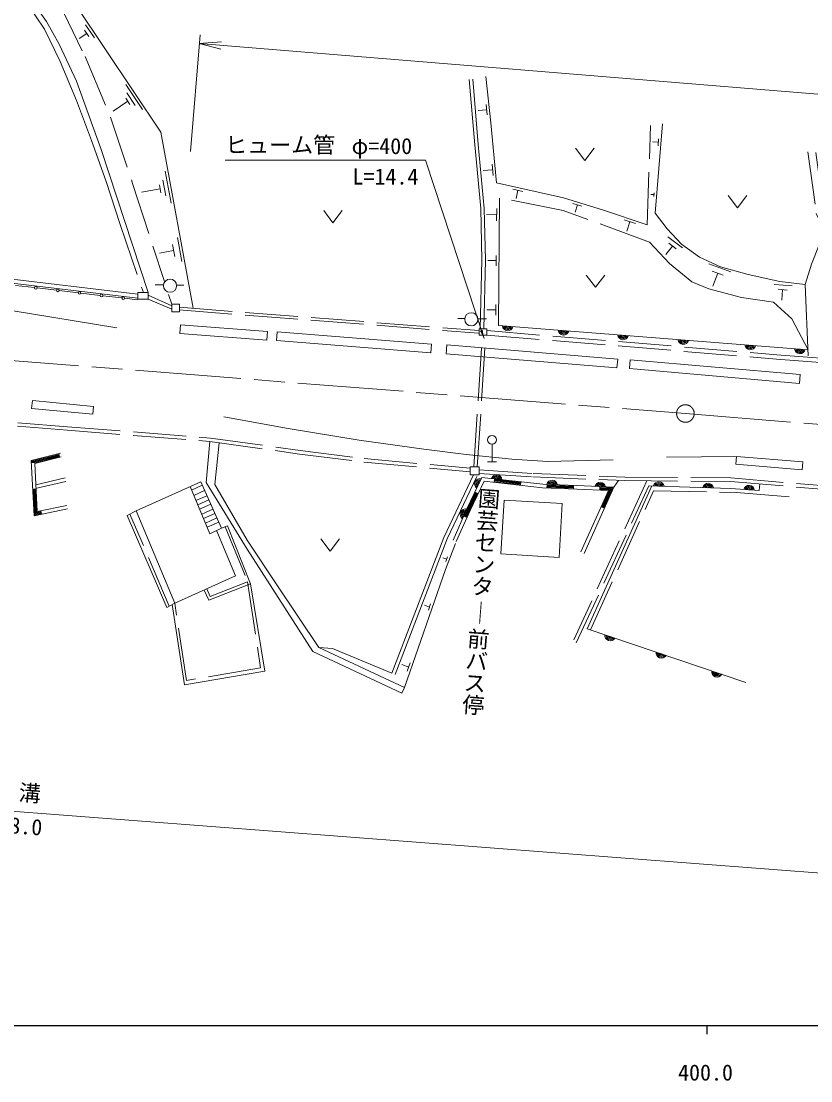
# Model space of a CAD drawing. Units: millimetres, scale not verified. Extents: x 40000 to 680000, y 20000 to 380000.
# Drawn here: x 390082 to 479809, y 198715 to 319176 of the extents above; entities that cross this region are included whole.
import ezdxf
from ezdxf.enums import TextEntityAlignment as Align

# ---------------------------------------------------------------- set-up
doc = ezdxf.new("R2010")
doc.units = ezdxf.units.MM
doc.header["$LTSCALE"] = 1000
doc.linetypes.add('CHAIN', pattern=[18.5, 12, -1.5, 3.5, -1.5])
doc.linetypes.add('DASHED', pattern=[7.5, 6, -1.5])
for name, color, linetype, lineweight in [('M-BGD', 7, 'Continuous', 13), ('M-BMK', 2, 'CHAIN', 13), ('M-STR-HTXT', 7, 'Continuous', 13), ('M-TTL-BAND', 7, 'Continuous', 25), ('S-STR-HTXT', 7, 'Continuous', 13)]:
    doc.layers.add(name, color=color, linetype=linetype, lineweight=lineweight)
doc.styles.add('ＭＳ ゴシック', font='')
doc.styles.get('ＭＳ ゴシック').set_extended_font_data('MS Gothic')

# ---------------------------------------------------------------- blocks, each defined once
blk = doc.blocks.new('filled_arrow')
at = {"color": 0, "linetype": 'Continuous', "lineweight": -2}
blk.add_solid([(7.5, 1.25), (0, 0), (7.5, -1.25)], dxfattribs=at)
blk = doc.blocks.new('open_arrow')
at = {"color": 0, "linetype": 'Continuous', "lineweight": -2}
blk.add_lwpolyline([(7.5, 1.25), (0, 0), (7.5, -1.25)], dxfattribs=at)

msp = doc.modelspace()

# ---------------------------------------------------------------- linework, layer by layer
at = {"layer": 'M-BGD'}
for p, q in [((397284, 318160), (397783, 317419)), ((397404, 318780), (398403, 317298)), ((397533, 317790), (396669, 317207)), ((441614, 305108), (440993, 312547)), ((442013, 305144), (441392, 312580)), ((401957, 311980), (403863, 309118)), ((402076, 311026), (403029, 309596)), ((402194, 310073), (400525, 308961)), ((401956, 310430), (402433, 309715)), ((442924, 309706), (443048, 308512)), ((442986, 309109), (441991, 309006)), ((442296, 297877), (441614, 305108)), ((442696, 297900), (442013, 305144)), ((462478, 305407), (461835, 305459)), ((462509, 305793), (462447, 305022)), ((453085, 304747), (454135, 303347)), ((454135, 303347), (455185, 304747)), ((443596, 302929), (443718, 301652)), ((406451, 302113), (407122, 298481)), ((443657, 302291), (442593, 302188)), ((405879, 300129), (403760, 299738)), ((405795, 300583), (405963, 299675)), ((406165, 301121), (406500, 299305)), ((445965, 300074), (447088, 299827)), ((446526, 299950), (446320, 299014)), ((461996, 299458), (461636, 299487)), ((462014, 299674), (461979, 299241)), ((470425, 299351), (471475, 297951)), ((471475, 297951), (472525, 299351)), ((424459, 297636), (425509, 296236)), ((425509, 296236), (426559, 297636)), ((442434, 291999), (442296, 297877)), ((442834, 291999), (442696, 297900)), ((444121, 297864), (444108, 296494)), ((452778, 298454), (453783, 298147)), ((453281, 298300), (453025, 297463)), ((444114, 297179), (442973, 297189)), ((458615, 296584), (459875, 296158)), ((459245, 296371), (458890, 295321)), ((407839, 294599), (408347, 291846)), ((463561, 294677), (465241, 293395)), ((463660, 293937), (464501, 293295)), ((407405, 293096), (405799, 292799)), ((407278, 293784), (407532, 292407)), ((464080, 293616), (463332, 292636)), ((442245, 284213), (442434, 291999)), ((442645, 284203), (442834, 291999)), ((444068, 291956), (443097, 291965)), ((444074, 292539), (444063, 291373)), ((468205, 291605), (470721, 290684)), ((376697, 290855), (403331, 287699)), ((376738, 291303), (403318, 288154)), ((454291, 290320), (455341, 288920)), ((455341, 288920), (456391, 290320)), ((468604, 290746), (469861, 290285)), ((469232, 290515), (468695, 289048)), ((389419, 289146), (391604, 288887)), ((405303, 289200), (406241, 289200)), ((407732, 289176), (408573, 289152)), ((475639, 289253), (477673, 289074)), ((479527, 281118), (479158, 289245)), ((391902, 288852), (394086, 288593)), ((394384, 288558), (396569, 288299)), ((396867, 288264), (399052, 288005)), ((399350, 287970), (401534, 287711)), ((406833, 288104), (407191, 287005)), ((476102, 288700), (477120, 288611)), ((476611, 288655), (476507, 287469)), ((401832, 287675), (403307, 287501)), ((444025, 286985), (444014, 285759)), ((444019, 286372), (442998, 286381)), ((408100, 283655), (408176, 284652)), ((408176, 284652), (418062, 283897)), ((439700, 285380), (440472, 285366)), ((441973, 285352), (442961, 285344)), ((408100, 283655), (417986, 282900)), ((417986, 282900), (418062, 283897)), ((419097, 282868), (419176, 283864)), ((419176, 283864), (436710, 282473)), ((419097, 282868), (436631, 281476)), ((436631, 281476), (436710, 282473)), ((438384, 281369), (438466, 282365)), ((438466, 282365), (457866, 280766)), ((438384, 281369), (457783, 279770)), ((457783, 279770), (457866, 280766)), ((459296, 280671), (459210, 279674)), ((459210, 279674), (478528, 277997)), ((459296, 280671), (478615, 278993)), ((478528, 277997), (478615, 278993)), ((391264, 275155), (391350, 276051)), ((391350, 276051), (398314, 275386)), ((391264, 275155), (398228, 274490)), ((398228, 274490), (398314, 275386)), ((443584, 269082), (443584, 271082)), ((391211, 269217), (394534, 270057)), ((394369, 269933), (391294, 269156)), ((391377, 269094), (394389, 269855)), ((394349, 270010), (394447, 269623)), ((391539, 262935), (391211, 269217)), ((391223, 268980), (391622, 269001)), ((391303, 268984), (391292, 269192)), ((391373, 269167), (391383, 268988)), ((391463, 268992), (391455, 269142)), ((394408, 269778), (391461, 269033)), ((391536, 269117), (391543, 268997)), ((391544, 268971), (394428, 269700)), ((391627, 268910), (394632, 269669)), ((391914, 263423), (391627, 268910)), ((443084, 269082), (444084, 269082)), ((463428, 269618), (471366, 269699)), ((471292, 268802), (471366, 269699)), ((471292, 268802), (478841, 268185)), ((471366, 269699), (478914, 269082)), ((478841, 268185), (478914, 269082)), ((438126, 260498), (441486, 267591)), ((391758, 266478), (395082, 267245)), ((391848, 266088), (395172, 266855)), ((409449, 265846), (410658, 266421)), ((438494, 260341), (441848, 267420)), ((440738, 263728), (442442, 267307)), ((441101, 263560), (442681, 266878)), ((442442, 267307), (449357, 266528)), ((442681, 266878), (449327, 266129)), ((443878, 267145), (443833, 266748)), ((443842, 266827), (446823, 266491)), ((443851, 266907), (446832, 266571)), ((443860, 266986), (446841, 266650)), ((443869, 267066), (446850, 266730)), ((446814, 266412), (446859, 266809)), ((449357, 266528), (453229, 266382)), ((449843, 266510), (449828, 266110)), ((449834, 266270), (452831, 266157)), ((449837, 266350), (452834, 266237)), ((449840, 266430), (452837, 266317)), ((452825, 265997), (452840, 266397)), ((453229, 266382), (457417, 266187)), ((455841, 266260), (455822, 265861)), ((457417, 266187), (457938, 266978)), ((391380, 265984), (391779, 266005)), ((391460, 265988), (391614, 263032)), ((391689, 263130), (391540, 265992)), ((391619, 265996), (391764, 263228)), ((391839, 263325), (391699, 266001)), ((409700, 265248), (410928, 265817)), ((409937, 264685), (411192, 265226)), ((441721, 265606), (440810, 263694)), ((440883, 263661), (441793, 265572)), ((441865, 265538), (440956, 263627)), ((441028, 263594), (441938, 265503)), ((441649, 265641), (442010, 265469)), ((449327, 266129), (453212, 265982)), ((449831, 266190), (452828, 266077)), ((453212, 265982), (456812, 265815)), ((456812, 265815), (453680, 258839)), ((457417, 266187), (454045, 258675)), ((456933, 265889), (455826, 265941)), ((455830, 266021), (457054, 265964)), ((457175, 266038), (455833, 266101)), ((455837, 266180), (457296, 266113)), ((456933, 265889), (456061, 263949)), ((456134, 263916), (457054, 265964)), ((457175, 266038), (456207, 263883)), ((456280, 263850), (457296, 266113)), ((395255, 264130), (391914, 263423)), ((410136, 264211), (411402, 264756)), ((410344, 263716), (411619, 264272)), ((456353, 263818), (455988, 263981)), ((395338, 263738), (391539, 262935)), ((392386, 263196), (391614, 263032)), ((391689, 263130), (392370, 263274)), ((392353, 263352), (391764, 263228)), ((391839, 263325), (392337, 263431)), ((392403, 263117), (392320, 263509)), ((410591, 263129), (411876, 263696)), ((410790, 262655), (412090, 263217)), ((411012, 262128), (412312, 262720)), ((439155, 260173), (440738, 263728)), ((439520, 260010), (441101, 263560)), ((440375, 262913), (440741, 262751)), ((440448, 262881), (440810, 263694)), ((440883, 263661), (440521, 262848)), ((440594, 262816), (440956, 263627)), ((441028, 263594), (440667, 262783)), ((411216, 261643), (412535, 262221)), ((424144, 260316), (425194, 258916)), ((425194, 258916), (426244, 260316)), ((432200, 245042), (438126, 260498)), ((432574, 244899), (438494, 260341)), ((438433, 258020), (437990, 258187)), ((438532, 258286), (438333, 257755)), ((436492, 252578), (435916, 252778)), ((436612, 252924), (436372, 252232)), ((423897, 247964), (433634, 243420)), ((434125, 245751), (433327, 246028)), ((434291, 246230), (433959, 245273)), ((433342, 242787), (433634, 243420))]:
    msp.add_line(p, q, dxfattribs=at)
at = {"layer": 'M-BGD', "linetype": 'DASHED'}
for p, q in [((461220, 296019), (461598, 307330)), ((404507, 288012), (407191, 286833)), ((404507, 287580), (407191, 286422)), ((408045, 286348), (442098, 283697)), ((408068, 286647), (442121, 283996)), ((441511, 268522), (442479, 283499)), ((441912, 268524), (442879, 283499)), ((442976, 283499), (475902, 280763)), ((443017, 283997), (475942, 281262)), ((475902, 280763), (527243, 276636)), ((475942, 281262), (527283, 277135)), ((367239, 274971), (395327, 272670)), ((367272, 275370), (395359, 273069)), ((395327, 272670), (411532, 271393)), ((395359, 273069), (411576, 271791)), ((411532, 271393), (421714, 269970)), ((411576, 271791), (421766, 270366)), ((421714, 269970), (429028, 269055)), ((421766, 270366), (429071, 269453)), ((429028, 269055), (441100, 267960)), ((429071, 269453), (441104, 268361)), ((442085, 267767), (448238, 267363)), ((442111, 268166), (448259, 267763)), ((448259, 267763), (458680, 267349)), ((448238, 267363), (458671, 266949)), ((461163, 266929), (452889, 248857)), ((453163, 248492), (461405, 266353)), ((458671, 266949), (470690, 266851)), ((458680, 267349), (470709, 267251)), ((470690, 266851), (478614, 266171)), ((470709, 267251), (478647, 266570)), ((478647, 266570), (501262, 264786)), ((478614, 266171), (501229, 264387)), ((406903, 252668), (402439, 263145))]:
    msp.add_line(p, q, dxfattribs=at)
at = {"layer": 'M-BGD'}
for points in [[(404507, 288338), (399183, 304594), (396352, 312374), (394380, 316574), (392943, 319143), (391141, 321724)], [(396278, 320988), (399675, 315948), (405939, 306543), (409628, 286564)], [(442897, 312873), (443445, 307634), (444102, 300792), (451724, 299112), (456253, 297700), (461220, 296019)], [(479158, 289245), (476288, 289575), (472708, 290379), (469531, 291255), (467144, 292351), (465123, 293812), (463492, 295565), (462128, 297367), (462950, 307521)], [(479158, 289245), (479872, 291547), (480846, 293950), (482047, 295914), (480874, 300614), (480387, 304242)], [(444431, 299075), (444303, 284571), (479495, 281815)], [(342168, 289115), (361801, 289515), (376879, 288243), (400937, 284299)], [(413106, 274214), (420433, 272870), (428469, 271556), (435847, 270533), (440631, 269912), (445854, 269401), (449933, 269121), (457335, 269291)], [(411532, 271393), (411106, 266744), (415744, 259150), (423232, 247535), (433342, 242787)], [(412567, 271248), (412067, 266498), (415764, 260194), (419197, 254977), (423897, 247964), (425455, 247843), (432200, 245042)], [(403151, 263519), (410480, 266818), (412842, 261535)], [(412842, 261535), (411527, 260902), (409269, 266273)], [(461738, 266342), (454401, 250114), (472438, 243996)], [(461405, 266353), (470731, 266060), (473946, 265817), (474000, 266567)], [(403151, 263519), (402125, 262981), (406613, 252518), (407546, 253000)], [(403151, 263519), (407546, 253000), (414449, 256105), (412294, 261218)], [(416148, 255222), (413539, 261813), (412842, 261535)], [(433634, 243420), (438291, 256849), (439423, 259807)], [(407249, 252846), (408624, 243729), (417755, 245288), (416148, 255222), (411400, 253347), (410857, 254489)]]:
    msp.add_lwpolyline(points, dxfattribs=at)
at = {"layer": 'M-BGD', "linetype": 'DASHED'}
for points in [[(390674, 321307), (392744, 318264), (394521, 314611), (396348, 310155), (398077, 305602), (399732, 300951), (401339, 296057), (403969, 288338)], [(394415, 321234), (397337, 315146), (400247, 308261), (402731, 300737), (406371, 289565)], [(479486, 304315), (480436, 297302), (481523, 295057)], [(479495, 281815), (477656, 285323), (475562, 287247), (471934, 287758), (468209, 288732), (466309, 289535), (463753, 291629), (461488, 294040), (451675, 297668), (444431, 299075)], [(454776, 249987), (461944, 265799), (471365, 265578), (478025, 265042)], [(413267, 261704), (415815, 255433), (411562, 253761), (411177, 254633)], [(415815, 255433), (417284, 245645), (408860, 244232), (407546, 253000)]]:
    msp.add_lwpolyline(points, dxfattribs=at)
at = {"layer": 'M-BGD'}
for points in [[(403331, 288338), (403331, 287580), (404507, 287580), (404507, 288338)], [(407191, 287005), (408068, 287005), (408068, 286117), (407191, 286117)], [(442121, 283499), (442976, 283499), (442976, 284213), (442121, 284213)], [(441101, 267591), (442111, 267591), (442111, 268522), (441101, 268522)], [(444950, 264740), (451573, 264351), (451213, 258224), (444590, 258614)]]:
    msp.add_lwpolyline(points, close=True, dxfattribs=at)
for centre, radius in [((406991, 289102), 750), ((391753, 288870), 150), ((394235, 288575), 150), ((396718, 288281), 150), ((399201, 287987), 150), ((401683, 287693), 150), ((441228, 285289), 750), ((443584, 271582), 500)]:
    msp.add_circle(centre, radius, dxfattribs=at)
for centre, radius, start, end in [((445374, 284598), 610, 185.91164, 345.13393), ((445374, 284598), 488, 188.54976, 342.49581), ((445374, 284598), 366, 193.01321, 338.03236), ((445374, 284598), 244, 202.31907, 328.7265), ((445374, 284598), 122, 239.89718, 291.14839), ((451713, 284101), 610, 185.91164, 345.13393), ((451713, 284101), 488, 188.54976, 342.49581), ((451713, 284101), 366, 193.01321, 338.03236), ((451713, 284101), 244, 202.31907, 328.7265), ((451713, 284101), 122, 239.89718, 291.14839), ((458480, 283571), 610, 185.91164, 345.13393), ((458480, 283571), 488, 188.54976, 342.49581), ((458480, 283571), 366, 193.01321, 338.03236), ((458480, 283571), 244, 202.31907, 328.7265), ((458480, 283571), 122, 239.89718, 291.14839), ((465314, 283036), 610, 185.91164, 345.13393), ((465314, 283036), 488, 188.54976, 342.49581), ((465314, 283036), 366, 193.01321, 338.03236), ((465314, 283036), 244, 202.31907, 328.7265), ((465314, 283036), 122, 239.89718, 291.14839), ((472931, 282440), 610, 185.91164, 345.13393), ((472931, 282440), 488, 188.54976, 342.49581), ((472931, 282440), 366, 193.01321, 338.03236), ((472931, 282440), 244, 202.31907, 328.7265), ((472931, 282440), 122, 239.89718, 291.14839), ((478577, 281998), 610, 185.91164, 345.13393), ((478577, 281998), 488, 188.54976, 342.49581), ((478577, 281998), 366, 193.01321, 338.03236), ((478577, 281998), 244, 202.31907, 328.7265), ((478577, 281998), 122, 239.89718, 291.14839), ((444109, 267009), 610, 3.96031, 163.1826), ((444109, 267009), 488, 6.59843, 160.54447), ((442213, 266570), 610, 74.92571, 234.148), ((442213, 266570), 488, 77.56384, 231.50988), ((442213, 266570), 366, 82.02728, 227.04643), ((442213, 266570), 244, 91.33314, 217.74057), ((442213, 266570), 122, 128.91125, 180.16246), ((444109, 267009), 366, 11.06188, 156.08103), ((444109, 267009), 244, 20.36774, 146.77517), ((444109, 267009), 122, 57.94585, 109.19706), ((450398, 266385), 610, 7.9204, 167.14268), ((450398, 266385), 488, 10.55852, 164.50456), ((450398, 266385), 366, 15.02197, 160.04111), ((450398, 266385), 244, 24.32783, 150.73525), ((450398, 266385), 122, 61.90594, 113.15714), ((455877, 266149), 610, 7.72606, 166.94834), ((455877, 266149), 488, 10.36418, 164.31022), ((455877, 266149), 366, 14.82763, 159.84677), ((455877, 266149), 244, 24.13349, 150.54092), ((455877, 266149), 122, 61.7116, 112.96281), ((462533, 266207), 610, 8.59448, 167.81676), ((462533, 266207), 488, 11.2326, 165.17864), ((462533, 266207), 366, 15.69605, 160.71519), ((462533, 266207), 244, 25.00191, 151.40934), ((462533, 266207), 122, 62.58002, 113.83123), ((468134, 266032), 610, 8.59448, 167.81676), ((468134, 266032), 488, 11.2326, 165.17864), ((468134, 266032), 366, 15.69605, 160.71519), ((468134, 266032), 244, 25.00191, 151.40934), ((472779, 265795), 610, 6.05675, 165.27903), ((472779, 265795), 488, 8.69487, 162.64091), ((468134, 266032), 122, 62.58002, 113.83123), ((472779, 265795), 366, 13.15831, 158.17746), ((472779, 265795), 244, 22.46417, 148.8716), ((472779, 265795), 122, 60.04228, 111.29349), ((440589, 263116), 610, 76.17442, 235.3967), ((440589, 263116), 488, 78.81254, 232.75858), ((440589, 263116), 366, 83.27599, 228.29513), ((440589, 263116), 244, 92.58185, 218.98928), ((440589, 263116), 122, 130.15996, 181.41117), ((457013, 249344), 610, 171.65298, 330.87527), ((457013, 249344), 488, 174.2911, 328.23715), ((457013, 249344), 366, 178.75455, 323.7737), ((457013, 249344), 244, 188.06041, 314.46784), ((457013, 249344), 122, 225.63852, 276.88973), ((462822, 247374), 610, 171.65298, 330.87527), ((462822, 247374), 488, 174.2911, 328.23715), ((462822, 247374), 366, 178.75455, 323.7737), ((462822, 247374), 244, 188.06041, 314.46784), ((462822, 247374), 122, 225.63852, 276.88973), ((469151, 245227), 610, 171.65298, 330.87527), ((469151, 245227), 488, 174.2911, 328.23715), ((469151, 245227), 366, 178.75455, 323.7737), ((469151, 245227), 244, 188.06041, 314.46784), ((469151, 245227), 122, 225.63852, 276.88973)]:
    msp.add_arc(centre, radius, start, end, dxfattribs=at)
at = {"layer": 'M-BMK'}
for p, q in [((366195, 282390), (465559, 274575)), ((465559, 274575), (565249, 266499))]:
    msp.add_line(p, q, dxfattribs=at)
msp.add_circle((465559, 274575), 1000, dxfattribs=at)
at = {"layer": 'M-STR-HTXT'}
for p, q in [((409318, 304356), (410403, 317629)), ((410321, 316633), (568323, 303718)), ((215308, 242638), (561136, 216188))]:
    msp.add_line(p, q, dxfattribs=at)
at = {"layer": 'M-TTL-BAND'}
for p, q in [((40000, 205000), (579000, 205000)), ((468000, 205000), (468000, 204000))]:
    msp.add_line(p, q, dxfattribs=at)
at = {"layer": 'S-STR-HTXT'}
msp.add_lwpolyline([(442678, 283091), (436031, 303359), (413254, 303359)], dxfattribs=at)

# ---------------------------------------------------------------- block references
at = {"layer": 'M-STR-HTXT', "xscale": 333, "yscale": 333, "rotation": 355.3}
msp.add_blockref('open_arrow', (410321, 316633), dxfattribs=at)
at = {"layer": 'S-STR-HTXT', "xscale": 133, "yscale": 133, "rotation": 108.2}
msp.add_blockref('filled_arrow', (442678, 283091), dxfattribs=at)

# ---------------------------------------------------------------- texts
at = {"layer": 'M-BGD', "style": 'ＭＳ ゴシック'}
for s, p in [('園', (442009, 264960)), ('芸', (441818, 262467)), ('セ', (441627, 259974)), ('ン', (441436, 257482)), ('タ', (441246, 254989)), ('｜', (441017, 251998)), ('前', (440788, 249006)), ('バ', (440597, 246514)), ('ス', (440406, 244021)), ('停', (440215, 241528))]:
    msp.add_text(s, height=1833, rotation=355.624, dxfattribs=at).set_placement(p, align=Align.MIDDLE_LEFT)
at = {"layer": 'M-STR-HTXT', "style": 'ＭＳ ゴシック'}
for s, p in [('φ=400', (427628, 304980)), ('L=14.4', (427736, 301522))]:
    msp.add_text(s, height=1833, dxfattribs=at).set_placement(p, align=Align.MIDDLE_LEFT)
msp.add_text('側\u3000溝', height=1833, rotation=355.626, dxfattribs=at).set_placement((384835, 231898), align=Align.MIDDLE_LEFT)
msp.add_text('L=348.0', height=1833, rotation=355.626, dxfattribs=at).set_placement((388017, 226373), align=Align.BOTTOM_CENTER)
at = {"layer": 'M-TTL-BAND', "style": 'ＭＳ ゴシック'}
msp.add_text('400.0', height=1833, dxfattribs=at).set_placement((467844, 198195), align=Align.BOTTOM_CENTER)
at = {"layer": 'S-STR-HTXT', "style": 'ＭＳ ゴシック'}
msp.add_text('ヒューム管', height=1833, dxfattribs=at).set_placement((413254, 305109), align=Align.MIDDLE_LEFT)

doc.saveas('drawing.dxf')
